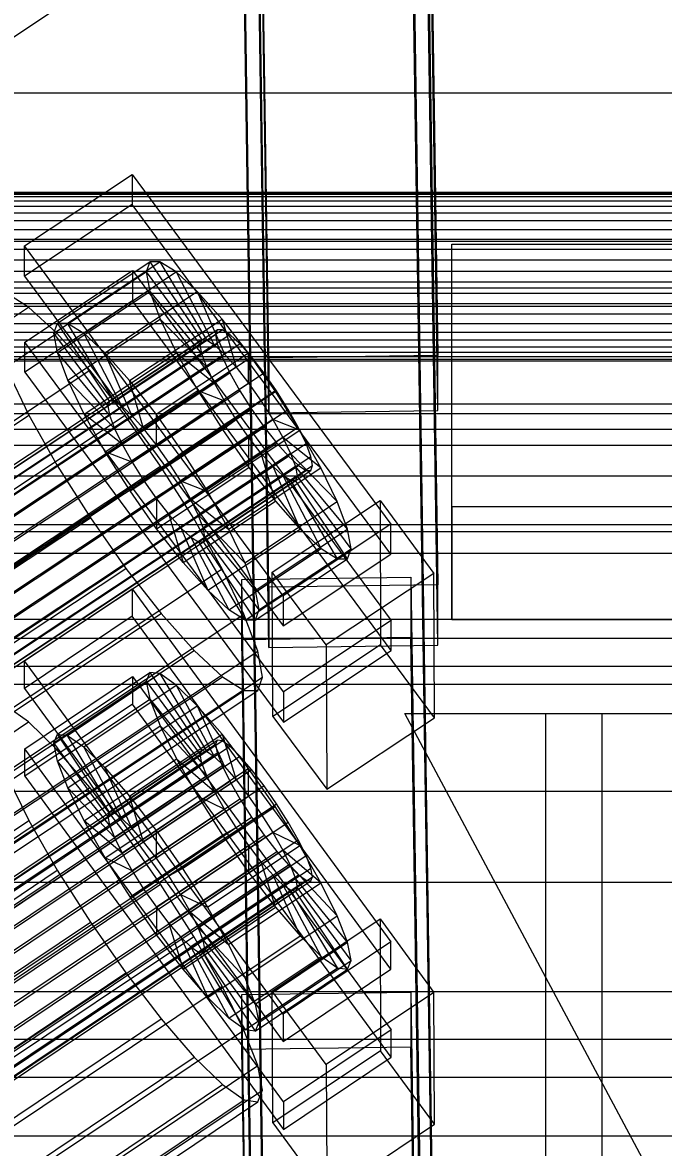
# Model space of a CAD drawing. Header units: millimetres. Extents: x -191664 to 191490, y -197311 to 10263.
# Drawn here: x 334.3 to 402.5, y -29141.5 to -29021.7 of the extents above; entities that cross this region are included whole.
import ezdxf

# ---------------------------------------------------------------- set-up
doc = ezdxf.new("R2010")
doc.units = ezdxf.units.MM
for name, color, linetype, lineweight in [('COTAS_USUARIO', 1, 'Continuous', 0), ('frontal_C01', 7, 'Continuous', 0), ('frontal_C02', 7, 'Continuous', 0), ('frontal_C03', 7, 'Continuous', 0), ('frontal_mezcladora', 7, 'Continuous', 0), ('frontal_secador', 7, 'Continuous', 0)]:
    doc.layers.add(name, color=color, linetype=linetype, lineweight=lineweight)
doc.dimstyles.new('PLANTA_100', dxfattribs={"dimtxt": 250, "dimasz": 150, "dimexe": 150, "dimexo": 80, "dimgap": 100, "dimtad": 1, "dimtih": 1, "dimtoh": 1, "dimdec": 1, "dimdsep": 46, "dimcen": 0.09, "dimclrd": 1, "dimclre": 1, "dimclrt": 1, "dimadec": 0, "dimazin": 0, "dimtfac": 1, "dimtdec": 4, "dimtofl": 0, "dimtmove": 0, "dimatfit": 3, "dimfxl": 1, "dimtolj": 1, "dimtzin": 0, "dimarcsym": 0})

# ---------------------------------------------------------------- blocks, each defined once
blk = doc.blocks.new('*D116')
at = {"layer": 'COTAS_USUARIO', "color": 1, "lineweight": -2, "transparency": 16777216}
for p, q in [((1200, -29000), (1200, -28850)), ((80, -29150), (1350, -29150)), ((80, -29430), (1350, -29430)), ((1200, -29580), (1200, -29730))]:
    blk.add_line(p, q, dxfattribs=at)
at = {"layer": 'COTAS_USUARIO', "color": 1, "transparency": 16777216}
for points in [[(1175, -29000), (1225, -29000), (1200, -29150)], [(1175, -29580), (1225, -29580), (1200, -29430)]]:
    blk.add_solid(points, dxfattribs=at)
at = {"layer": 'Defpoints', "color": 0, "transparency": 16777216}
for p in [(0, -29150), (0, -29430), (1200, -29430)]:
    blk.add_point(p, dxfattribs=at)
blk = doc.blocks.new('*D117')
at = {"layer": 'COTAS_USUARIO', "color": 1, "lineweight": -2, "transparency": 16777216}
for p, q in [((1200, -29280), (1200, -29130)), ((80, -29430), (1350, -29430)), ((80, -29710), (1350, -29710)), ((1200, -29860), (1200, -30010))]:
    blk.add_line(p, q, dxfattribs=at)
at = {"layer": 'COTAS_USUARIO', "color": 1, "transparency": 16777216}
for points in [[(1175, -29280), (1225, -29280), (1200, -29430)], [(1175, -29860), (1225, -29860), (1200, -29710)]]:
    blk.add_solid(points, dxfattribs=at)
at = {"layer": 'Defpoints', "color": 0, "transparency": 16777216}
for p in [(0, -29430), (0, -29710), (1200, -29710)]:
    blk.add_point(p, dxfattribs=at)

msp = doc.modelspace()

# ---------------------------------------------------------------- linework, layer by layer
at = {"layer": 'frontal_C01', "color": 139, "true_color": 0x354b57}
for p, q in [((360.51, -29081.85), (357.65, -28889.9)), ((375.64, -28889.66), (378.51, -29081.61)), ((360.51, -29088.25), (357.65, -28896.3)), ((378.51, -29088.01), (375.64, -28896.06)), ((-450, -29029.22), (450, -29029.22)), ((334.5, -29045.51), (345.97, -29037.9)), ((345.97, -29037.9), (345.98, -29041.1)), ((345.97, -29037.9), (373.5, -29075.14)), ((345.98, -29041.1), (334.51, -29048.71)), ((373.51, -29078.34), (345.98, -29041.1)), ((450, -29042.02), (-450, -29042.02)), ((334.51, -29048.71), (334.5, -29045.51)), ((362.03, -29082.75), (334.5, -29045.51)), ((334.54, -29055.76), (346.01, -29048.14)), ((346.01, -29048.14), (346.02, -29051.35)), ((346.01, -29048.14), (373.54, -29085.38)), ((334.51, -29048.71), (362.04, -29085.95)), ((346.02, -29051.35), (334.55, -29058.96)), ((373.55, -29088.58), (346.02, -29051.35)), ((334.55, -29058.96), (334.54, -29055.76)), ((362.07, -29092.99), (334.54, -29055.76)), ((334.55, -29058.96), (362.08, -29096.2)), ((450, -29062.37), (-450, -29062.37)), ((360.88, -29080.24), (372.35, -29072.63)), ((372.35, -29072.63), (372.41, -29087.99)), ((372.35, -29072.63), (378.09, -29080.38)), ((-450, -29075.18), (450, -29075.18)), ((-425, -29075.92), (425, -29075.92)), ((373.5, -29075.14), (362.03, -29082.75)), ((373.51, -29078.34), (373.5, -29075.14)), ((362.04, -29085.95), (373.51, -29078.34)), ((360.94, -29095.61), (360.88, -29080.24)), ((366.62, -29087.99), (360.88, -29080.24)), ((378.09, -29080.38), (366.62, -29087.99)), ((378.14, -29095.75), (378.09, -29080.38)), ((357.65, -29081.03), (375.64, -29080.79)), ((357.65, -29087.44), (357.65, -29081.03)), ((360.51, -29272.98), (357.65, -29081.03)), ((378.51, -29081.61), (360.51, -29081.85)), ((360.51, -29081.85), (360.51, -29088.25)), ((375.64, -29080.79), (375.64, -29087.2)), ((375.64, -29080.79), (378.51, -29272.74)), ((378.51, -29088.01), (378.51, -29081.61)), ((362.03, -29082.75), (362.04, -29085.95)), ((373.54, -29085.38), (362.07, -29092.99)), ((373.55, -29088.58), (373.54, -29085.38)), ((425, -29087.29), (-425, -29087.29)), ((375.64, -29087.2), (357.65, -29087.44)), ((360.51, -29279.39), (357.65, -29087.44)), ((378.51, -29279.14), (375.64, -29087.2)), ((360.51, -29088.25), (378.51, -29088.01)), ((372.41, -29087.99), (360.94, -29095.61)), ((362.08, -29096.2), (373.55, -29088.58)), ((366.62, -29087.99), (366.68, -29103.36)), ((378.14, -29095.75), (372.41, -29087.99)), ((425, -29092.19), (-425, -29092.19)), ((362.07, -29092.99), (362.08, -29096.2)), ((360.94, -29095.61), (366.68, -29103.36)), ((366.68, -29103.36), (378.14, -29095.75)), ((-425, -29103.56), (425, -29103.56))]:
    msp.add_line(p, q, dxfattribs=at)
at = {"layer": 'frontal_C01', "color": 9, "true_color": 0xbac6cb}
for p, q in [((-440, -29039.78), (440, -29039.78)), ((-440, -29039.93), (440, -29039.93)), ((-440, -29040.23), (440, -29040.23)), ((-440, -29040.69), (440, -29040.69)), ((-440, -29041.27), (440, -29041.27)), ((-440, -29042), (440, -29042)), ((-440, -29042.81), (440, -29042.81)), ((-440, -29043.77), (440, -29043.77)), ((-440, -29044.77), (440, -29044.77)), ((440, -29045.88), (-440, -29045.88)), ((-440, -29046.99), (440, -29046.99)), ((-440, -29048.18), (440, -29048.18)), ((-440, -29049.33), (440, -29049.33)), ((-440, -29050.53), (440, -29050.53)), ((-440, -29051.64), (440, -29051.64)), ((-440, -29052.75), (440, -29052.75)), ((-440, -29053.75), (440, -29053.75)), ((-440, -29054.7), (440, -29054.7)), ((-440, -29055.52), (440, -29055.52)), ((141.04, -29196.84), (354.84, -29054.94)), ((141.22, -29196.34), (355.02, -29054.43)), ((141.73, -29196.34), (355.53, -29054.43)), ((142.55, -29196.85), (356.35, -29054.95)), ((355.02, -29054.43), (354.84, -29054.94)), ((354.84, -29054.94), (355.02, -29055.92)), ((355.53, -29054.43), (355.02, -29054.43)), ((356.35, -29054.95), (355.53, -29054.43)), ((357.42, -29055.94), (356.35, -29054.95)), ((-440, -29056.25), (440, -29056.25)), ((141.22, -29197.83), (355.02, -29055.92)), ((143.62, -29197.84), (357.42, -29055.94)), ((355.02, -29055.92), (355.54, -29057.32)), ((358.66, -29057.33), (357.42, -29055.94)), ((-440, -29056.82), (440, -29056.82)), ((-440, -29057.28), (440, -29057.28)), ((-440, -29057.58), (440, -29057.58)), ((-440, -29057.74), (440, -29057.74)), ((141.74, -29199.22), (355.54, -29057.32)), ((144.86, -29199.24), (358.66, -29057.33)), ((355.54, -29057.32), (356.36, -29059.02)), ((360, -29059.04), (358.66, -29057.33)), ((142.56, -29200.93), (356.36, -29059.02)), ((360, -29059.04), (146.2, -29200.94)), ((356.36, -29059.02), (357.43, -29060.93)), ((361.33, -29060.95), (360, -29059.04)), ((143.64, -29202.83), (357.43, -29060.93)), ((147.53, -29202.85), (361.33, -29060.95)), ((357.43, -29060.93), (358.68, -29062.9)), ((362.58, -29062.92), (361.33, -29060.95)), ((144.88, -29204.8), (358.68, -29062.9)), ((148.78, -29204.82), (362.58, -29062.92)), ((358.68, -29062.9), (360.02, -29064.8)), ((363.65, -29064.82), (362.58, -29062.92)), ((146.22, -29206.71), (360.02, -29064.8)), ((149.85, -29206.73), (363.65, -29064.82)), ((360.02, -29064.8), (361.35, -29066.51)), ((364.47, -29066.53), (363.65, -29064.82)), ((147.55, -29208.42), (361.35, -29066.51)), ((150.67, -29208.43), (364.47, -29066.53)), ((361.35, -29066.51), (362.6, -29067.91)), ((364.99, -29067.92), (364.47, -29066.53)), ((148.8, -29209.81), (362.6, -29067.91)), ((151.19, -29209.82), (364.99, -29067.92)), ((362.6, -29067.91), (363.66, -29068.9)), ((365.17, -29068.9), (364.99, -29067.92)), ((149.86, -29210.8), (363.66, -29068.9)), ((150.68, -29211.31), (364.48, -29069.41)), ((151.2, -29211.32), (364.99, -29069.41)), ((151.37, -29210.81), (365.17, -29068.9)), ((363.66, -29068.9), (364.48, -29069.41)), ((364.48, -29069.41), (364.99, -29069.41)), ((364.99, -29069.41), (365.17, -29068.9))]:
    msp.add_line(p, q, dxfattribs=at)
at = {"layer": 'frontal_C01', "color": 155, "true_color": 0x617580}
for p, q in [((338.01, -29053.72), (347.84, -29047.2)), ((339.09, -29053.73), (348.92, -29047.2)), ((347.84, -29047.2), (347.47, -29048.27)), ((348.92, -29047.2), (347.84, -29047.2)), ((347.84, -29047.2), (353.38, -29055.52)), ((350.65, -29048.28), (348.92, -29047.2)), ((348.92, -29047.2), (353.89, -29055.52)), ((337.64, -29054.79), (347.47, -29048.27)), ((340.82, -29054.81), (350.65, -29048.28)), ((347.47, -29048.27), (353.21, -29056.03)), ((347.47, -29048.27), (347.85, -29050.35)), ((352.9, -29050.37), (350.65, -29048.28)), ((350.65, -29048.28), (354.71, -29056.03)), ((338.02, -29056.87), (347.85, -29050.35)), ((343.07, -29056.9), (352.9, -29050.37)), ((347.85, -29050.35), (353.38, -29057.01)), ((347.85, -29050.35), (348.94, -29053.29)), ((355.53, -29053.32), (352.9, -29050.37)), ((352.9, -29050.37), (355.78, -29057.02)), ((337.64, -29054.79), (338.01, -29053.72)), ((343.55, -29062.04), (338.01, -29053.72)), ((338.01, -29053.72), (339.09, -29053.73)), ((344.06, -29062.05), (339.09, -29053.73)), ((339.09, -29053.73), (340.82, -29054.81)), ((339.11, -29059.81), (348.94, -29053.29)), ((345.7, -29059.84), (355.53, -29053.32)), ((348.94, -29053.29), (353.9, -29058.4)), ((348.94, -29053.29), (350.68, -29056.89)), ((358.34, -29056.93), (355.53, -29053.32)), ((355.53, -29053.32), (357.02, -29058.42)), ((343.38, -29062.55), (337.64, -29054.79)), ((338.02, -29056.87), (337.64, -29054.79)), ((344.88, -29062.56), (340.82, -29054.81)), ((340.82, -29054.81), (343.07, -29056.9)), ((353.38, -29055.52), (343.55, -29062.04)), ((353.89, -29055.52), (344.06, -29062.05)), ((353.21, -29056.03), (353.38, -29055.52)), ((353.38, -29055.52), (353.89, -29055.52)), ((353.89, -29055.52), (354.71, -29056.03)), ((353.21, -29056.03), (343.38, -29062.55)), ((354.71, -29056.03), (344.88, -29062.56)), ((353.38, -29057.01), (353.21, -29056.03)), ((354.71, -29056.03), (355.78, -29057.02)), ((343.55, -29063.53), (338.02, -29056.87)), ((339.11, -29059.81), (338.02, -29056.87)), ((340.85, -29063.41), (350.68, -29056.89)), ((345.95, -29063.55), (343.07, -29056.9)), ((343.07, -29056.9), (345.7, -29059.84)), ((353.38, -29057.01), (343.55, -29063.53)), ((355.78, -29057.02), (345.95, -29063.55)), ((358.34, -29056.93), (348.52, -29063.45)), ((350.68, -29056.89), (354.72, -29060.11)), ((350.68, -29056.89), (352.94, -29060.91)), ((353.9, -29058.4), (353.38, -29057.01)), ((355.78, -29057.02), (357.02, -29058.42)), ((358.36, -29060.13), (358.34, -29056.93)), ((361.17, -29060.95), (358.34, -29056.93)), ((353.9, -29058.4), (344.07, -29064.93)), ((357.02, -29058.42), (347.19, -29064.94)), ((354.72, -29060.11), (353.9, -29058.4)), ((357.02, -29058.42), (358.36, -29060.13)), ((344.07, -29064.93), (339.11, -29059.81)), ((340.85, -29063.41), (339.11, -29059.81)), ((354.72, -29060.11), (344.9, -29066.63)), ((347.19, -29064.94), (345.7, -29059.84)), ((345.7, -29059.84), (348.52, -29063.45)), ((348.53, -29066.65), (358.36, -29060.13)), ((355.8, -29062.01), (354.72, -29060.11)), ((358.36, -29060.13), (359.69, -29062.03)), ((343.11, -29067.43), (352.94, -29060.91)), ((351.34, -29067.47), (361.17, -29060.95)), ((352.94, -29060.91), (355.8, -29062.01)), ((352.94, -29060.91), (355.57, -29065.07)), ((361.17, -29060.95), (359.69, -29062.03)), ((363.8, -29065.11), (361.17, -29060.95)), ((343.55, -29062.04), (343.38, -29062.55)), ((343.38, -29062.55), (343.55, -29063.53)), ((344.06, -29062.05), (343.55, -29062.04)), ((344.88, -29062.56), (344.06, -29062.05)), ((345.95, -29063.55), (344.88, -29062.56)), ((355.8, -29062.01), (345.97, -29068.54)), ((359.69, -29062.03), (349.86, -29068.56)), ((357.04, -29063.99), (355.8, -29062.01)), ((359.69, -29062.03), (360.94, -29064)), ((344.9, -29066.63), (340.85, -29063.41)), ((343.11, -29067.43), (340.85, -29063.41)), ((343.55, -29063.53), (344.07, -29064.93)), ((347.19, -29064.94), (345.95, -29063.55)), ((357.04, -29063.99), (347.21, -29070.51)), ((348.52, -29063.45), (348.53, -29066.65)), ((348.52, -29063.45), (351.34, -29067.47)), ((360.94, -29064), (351.11, -29070.53)), ((355.57, -29065.07), (357.04, -29063.99)), ((358.38, -29065.89), (357.04, -29063.99)), ((363.8, -29065.11), (360.94, -29064)), ((360.94, -29064), (362.01, -29065.91)), ((344.07, -29064.93), (344.9, -29066.63)), ((345.74, -29071.59), (355.57, -29065.07)), ((348.53, -29066.65), (347.19, -29064.94)), ((353.97, -29071.64), (363.8, -29065.11)), ((355.57, -29065.07), (358.39, -29069.09)), ((366.06, -29069.13), (363.8, -29065.11)), ((358.38, -29065.89), (348.55, -29072.42)), ((362.01, -29065.91), (352.18, -29072.43)), ((358.39, -29069.09), (358.38, -29065.89)), ((359.71, -29067.6), (358.38, -29065.89)), ((366.06, -29069.13), (362.01, -29065.91)), ((362.01, -29065.91), (362.83, -29067.62)), ((345.97, -29068.54), (343.11, -29067.43)), ((345.74, -29071.59), (343.11, -29067.43)), ((344.9, -29066.63), (345.97, -29068.54)), ((349.86, -29068.56), (348.53, -29066.65)), ((349.86, -29068.56), (351.34, -29067.47)), ((359.71, -29067.6), (349.88, -29074.12)), ((351.34, -29067.47), (353.97, -29071.64)), ((361.21, -29072.7), (359.71, -29067.6)), ((360.96, -29069), (359.71, -29067.6)), ((345.97, -29068.54), (347.21, -29070.51)), ((351.11, -29070.53), (349.86, -29068.56)), ((362.83, -29067.62), (353, -29074.14)), ((367.79, -29072.73), (362.83, -29067.62)), ((362.83, -29067.62), (363.35, -29069.01)), ((348.56, -29075.62), (358.39, -29069.09)), ((360.96, -29069), (351.13, -29075.52)), ((362.03, -29069.98), (352.2, -29076.51)), ((363.35, -29069.01), (353.52, -29075.53)), ((363.53, -29069.99), (353.7, -29076.52)), ((356.23, -29075.66), (366.06, -29069.13)), ((358.39, -29069.09), (361.21, -29072.7)), ((363.84, -29075.65), (360.96, -29069)), ((362.03, -29069.98), (360.96, -29069)), ((366.09, -29077.73), (362.03, -29069.98)), ((362.84, -29070.5), (362.03, -29069.98)), ((368.89, -29075.67), (363.35, -29069.01)), ((363.35, -29069.01), (363.53, -29069.99)), ((363.53, -29069.99), (363.36, -29070.5)), ((369.27, -29077.75), (363.53, -29069.99)), ((367.79, -29072.73), (366.06, -29069.13)), ((347.21, -29070.51), (345.74, -29071.59)), ((347.21, -29070.51), (348.55, -29072.42)), ((352.18, -29072.43), (351.11, -29070.53)), ((351.11, -29070.53), (353.97, -29071.64)), ((362.84, -29070.5), (353.01, -29077.02)), ((363.36, -29070.5), (353.53, -29077.02)), ((367.82, -29078.82), (362.84, -29070.5)), ((363.36, -29070.5), (362.84, -29070.5)), ((368.9, -29078.82), (363.36, -29070.5)), ((348.56, -29075.62), (345.74, -29071.59)), ((353.97, -29071.64), (356.23, -29075.66)), ((348.55, -29072.42), (348.56, -29075.62)), ((348.55, -29072.42), (349.88, -29074.12)), ((351.38, -29079.22), (361.21, -29072.7)), ((353, -29074.14), (352.18, -29072.43)), ((352.18, -29072.43), (356.23, -29075.66)), ((357.96, -29079.26), (367.79, -29072.73)), ((361.21, -29072.7), (363.84, -29075.65)), ((368.89, -29075.67), (367.79, -29072.73)), ((349.88, -29074.12), (351.38, -29079.22)), ((349.88, -29074.12), (351.13, -29075.52)), ((353.52, -29075.53), (353, -29074.14)), ((353, -29074.14), (357.96, -29079.26)), ((351.38, -29079.22), (348.56, -29075.62)), ((351.13, -29075.52), (354.01, -29082.17)), ((351.13, -29075.52), (352.2, -29076.51)), ((353.7, -29076.52), (353.52, -29075.53)), ((353.52, -29075.53), (359.06, -29082.2)), ((354.01, -29082.17), (363.84, -29075.65)), ((356.23, -29075.66), (357.96, -29079.26)), ((359.06, -29082.2), (368.89, -29075.67)), ((363.84, -29075.65), (366.09, -29077.73)), ((369.27, -29077.75), (368.89, -29075.67)), ((352.2, -29076.51), (356.26, -29084.26)), ((352.2, -29076.51), (353.01, -29077.02)), ((353.01, -29077.02), (357.99, -29085.34)), ((353.01, -29077.02), (353.53, -29077.02)), ((353.53, -29077.02), (353.7, -29076.52)), ((353.53, -29077.02), (359.07, -29085.35)), ((353.7, -29076.52), (359.44, -29084.27)), ((356.26, -29084.26), (366.09, -29077.73)), ((359.44, -29084.27), (369.27, -29077.75)), ((366.09, -29077.73), (367.82, -29078.82)), ((368.9, -29078.82), (369.27, -29077.75)), ((354.01, -29082.17), (351.38, -29079.22)), ((357.96, -29079.26), (359.06, -29082.2)), ((357.99, -29085.34), (367.82, -29078.82)), ((359.07, -29085.35), (368.9, -29078.82)), ((367.82, -29078.82), (368.9, -29078.82)), ((356.26, -29084.26), (354.01, -29082.17)), ((359.06, -29082.2), (359.44, -29084.27)), ((357.99, -29085.34), (356.26, -29084.26)), ((359.44, -29084.27), (359.07, -29085.35)), ((359.07, -29085.35), (357.99, -29085.34))]:
    msp.add_line(p, q, dxfattribs=at)
at = {"layer": 'frontal_C01', "color": 252, "true_color": 0x83939a}
for p, q in [((334.94, -29052.02), (332.63, -29050.58)), ((150.63, -29174.36), (334.94, -29052.02)), ((337.95, -29054.81), (334.94, -29052.02)), ((153.64, -29177.14), (337.95, -29054.81)), ((341.46, -29058.75), (337.95, -29054.81)), ((157.15, -29181.08), (341.46, -29058.75)), ((332.66, -29058.71), (334.98, -29063.52)), ((345.23, -29063.58), (341.46, -29058.75)), ((150.67, -29185.86), (334.98, -29063.52)), ((345.23, -29063.58), (160.92, -29185.91)), ((334.98, -29063.52), (338, -29068.9)), ((349, -29068.95), (345.23, -29063.58)), ((153.69, -29191.23), (338, -29068.9)), ((164.69, -29191.28), (349, -29068.95)), ((338, -29068.9), (341.52, -29074.46)), ((352.52, -29074.52), (349, -29068.95)), ((157.21, -29196.79), (341.52, -29074.46)), ((168.21, -29196.85), (352.52, -29074.52)), ((341.52, -29074.46), (345.29, -29079.84)), ((355.54, -29079.89), (352.52, -29074.52)), ((160.98, -29202.17), (345.29, -29079.84)), ((171.23, -29202.22), (355.54, -29079.89)), ((345.29, -29079.84), (349.06, -29084.66)), ((357.86, -29084.71), (355.54, -29079.89)), ((164.75, -29207), (349.06, -29084.66)), ((173.55, -29207.04), (357.86, -29084.71)), ((349.06, -29084.66), (352.57, -29088.6)), ((359.33, -29088.64), (357.86, -29084.71)), ((168.26, -29210.94), (352.57, -29088.6)), ((175.02, -29210.97), (359.33, -29088.64)), ((352.57, -29088.6), (355.58, -29091.39)), ((359.83, -29091.41), (359.33, -29088.64)), ((171.28, -29213.72), (355.58, -29091.39)), ((175.52, -29213.75), (359.83, -29091.41)), ((355.58, -29091.39), (357.89, -29092.84)), ((359.34, -29092.85), (359.83, -29091.41)), ((173.58, -29215.17), (357.89, -29092.84)), ((175.03, -29215.18), (359.34, -29092.85)), ((357.89, -29092.84), (359.34, -29092.85))]:
    msp.add_line(p, q, dxfattribs=at)
at = {"layer": 'frontal_C02', "color": 139, "true_color": 0x354b57}
for p, q in [((360.51, -29057.42), (357.65, -28863.65)), ((375.64, -28863.41), (378.51, -29057.18)), ((360.51, -29063.27), (357.65, -28869.5)), ((378.51, -29063.02), (375.64, -28869.25)), ((360.51, -29188.2), (357.65, -28994.44)), ((375.64, -28994.19), (378.51, -29187.96)), ((360.51, -29194.05), (357.65, -29000.28)), ((378.51, -29193.81), (375.64, -29000.04)), ((-425, -29051.91), (425, -29051.91)), ((378.51, -29057.18), (360.51, -29057.42)), ((360.51, -29057.42), (360.51, -29063.27)), ((378.51, -29063.02), (378.51, -29057.18)), ((425, -29063.38), (-425, -29063.38)), ((360.51, -29063.27), (378.51, -29063.02)), ((425, -29066.76), (-425, -29066.76)), ((-425, -29078.23), (425, -29078.23)), ((334.5, -29089.7), (345.97, -29082.02)), ((345.97, -29082.02), (345.98, -29084.94)), ((345.97, -29082.02), (373.5, -29119.61)), ((345.98, -29084.94), (334.51, -29092.62)), ((373.51, -29122.53), (345.98, -29084.94)), ((334.51, -29092.62), (334.5, -29089.7)), ((362.03, -29127.29), (334.5, -29089.7)), ((334.54, -29099.05), (346.01, -29091.37)), ((346.01, -29091.37), (346.02, -29094.29)), ((346.01, -29091.37), (373.54, -29128.96)), ((334.51, -29092.62), (362.04, -29130.22)), ((346.02, -29094.29), (334.55, -29101.98)), ((373.55, -29131.89), (346.02, -29094.29)), ((334.55, -29101.98), (334.54, -29099.05)), ((362.07, -29136.65), (334.54, -29099.05)), ((334.55, -29101.98), (362.08, -29139.57)), ((-450, -29113.24), (450, -29113.24)), ((360.88, -29124.85), (372.35, -29117.17)), ((372.35, -29117.17), (372.41, -29131.2)), ((372.35, -29117.17), (378.09, -29125)), ((373.5, -29119.61), (362.03, -29127.29)), ((373.51, -29122.53), (373.5, -29119.61)), ((362.04, -29130.22), (373.51, -29122.53)), ((450, -29124.93), (-450, -29124.93)), ((357.65, -29125.22), (375.64, -29124.98)), ((360.94, -29138.88), (360.88, -29124.85)), ((366.62, -29132.68), (360.88, -29124.85)), ((378.09, -29125), (366.62, -29132.68)), ((375.64, -29124.98), (375.64, -29130.82)), ((375.64, -29124.98), (378.51, -29318.75)), ((378.14, -29139.03), (378.09, -29125)), ((357.65, -29131.07), (357.65, -29125.22)), ((360.51, -29318.99), (357.65, -29125.22)), ((362.03, -29127.29), (362.04, -29130.22)), ((373.54, -29128.96), (362.07, -29136.65)), ((373.55, -29131.89), (373.54, -29128.96)), ((375.64, -29130.82), (357.65, -29131.07)), ((360.51, -29324.84), (357.65, -29131.07)), ((378.51, -29324.59), (375.64, -29130.82)), ((372.41, -29131.2), (360.94, -29138.88)), ((362.08, -29139.57), (373.55, -29131.89)), ((378.14, -29139.03), (372.41, -29131.2)), ((366.62, -29132.68), (366.68, -29146.71)), ((362.07, -29136.65), (362.08, -29139.57)), ((360.94, -29138.88), (366.68, -29146.71)), ((366.68, -29146.71), (378.14, -29139.03))]:
    msp.add_line(p, q, dxfattribs=at)
at = {"layer": 'frontal_C02', "color": 252, "true_color": 0x83939a}
for p, q in [((175.03, -29129.33), (359.34, -29005.85)), ((334.94, -29096.18), (332.63, -29094.56)), ((150.63, -29219.67), (334.94, -29096.18)), ((337.95, -29099.12), (334.94, -29096.18)), ((153.64, -29222.61), (337.95, -29099.12)), ((341.46, -29103.18), (337.95, -29099.12)), ((332.66, -29101.98), (334.98, -29106.68)), ((157.15, -29226.66), (341.46, -29103.18)), ((345.23, -29108.08), (341.46, -29103.18)), ((150.67, -29230.17), (334.98, -29106.68)), ((334.98, -29106.68), (338, -29111.98)), ((345.23, -29108.08), (160.92, -29231.56)), ((349, -29113.48), (345.23, -29108.08)), ((153.69, -29235.47), (338, -29111.98)), ((338, -29111.98), (341.52, -29117.52)), ((164.69, -29236.96), (349, -29113.48)), ((352.52, -29119.02), (349, -29113.48)), ((157.21, -29241), (341.52, -29117.52)), ((341.52, -29117.52), (345.29, -29122.92)), ((168.21, -29242.5), (352.52, -29119.02)), ((355.54, -29124.32), (352.52, -29119.02)), ((160.98, -29246.41), (345.29, -29122.92)), ((345.29, -29122.92), (349.06, -29127.82)), ((171.23, -29247.8), (355.54, -29124.32)), ((357.86, -29129.01), (355.54, -29124.32)), ((164.75, -29251.3), (349.06, -29127.82)), ((349.06, -29127.82), (352.57, -29131.87)), ((173.55, -29252.5), (357.86, -29129.01)), ((359.33, -29132.79), (357.86, -29129.01)), ((168.26, -29255.36), (352.57, -29131.87)), ((352.57, -29131.87), (355.58, -29134.81)), ((175.02, -29256.28), (359.33, -29132.79)), ((359.83, -29135.39), (359.33, -29132.79)), ((171.28, -29258.3), (355.58, -29134.81)), ((175.52, -29258.88), (359.83, -29135.39)), ((355.58, -29134.81), (357.89, -29136.44)), ((359.34, -29136.64), (359.83, -29135.39)), ((173.58, -29259.92), (357.89, -29136.44)), ((175.03, -29260.12), (359.34, -29136.64)), ((357.89, -29136.44), (359.34, -29136.64))]:
    msp.add_line(p, q, dxfattribs=at)
at = {"layer": 'frontal_C02', "color": 155, "true_color": 0x617580}
for p, q in [((338.01, -29097.49), (347.84, -29090.91)), ((339.09, -29097.64), (348.92, -29091.05)), ((347.84, -29090.91), (347.47, -29091.84)), ((348.92, -29091.05), (347.84, -29090.91)), ((347.84, -29090.91), (353.38, -29099.23)), ((350.65, -29092.27), (348.92, -29091.05)), ((348.92, -29091.05), (353.89, -29099.3)), ((337.64, -29098.42), (347.47, -29091.84)), ((340.82, -29098.85), (350.65, -29092.27)), ((347.47, -29091.84), (353.21, -29099.67)), ((347.47, -29091.84), (347.85, -29093.78)), ((352.9, -29094.47), (350.65, -29092.27)), ((350.65, -29092.27), (354.71, -29099.87)), ((338.02, -29100.37), (347.85, -29093.78)), ((347.85, -29093.78), (353.38, -29100.59)), ((347.85, -29093.78), (348.94, -29096.61)), ((343.07, -29101.05), (352.9, -29094.47)), ((355.53, -29097.5), (352.9, -29094.47)), ((352.9, -29094.47), (355.78, -29100.92)), ((337.64, -29098.42), (338.01, -29097.49)), ((343.55, -29105.81), (338.01, -29097.49)), ((338.01, -29097.49), (339.09, -29097.64)), ((339.11, -29103.19), (348.94, -29096.61)), ((345.7, -29104.09), (355.53, -29097.5)), ((348.94, -29096.61), (353.9, -29101.93)), ((348.94, -29096.61), (350.68, -29100.12)), ((358.34, -29101.16), (355.53, -29097.5)), ((355.53, -29097.5), (357.02, -29102.35)), ((343.38, -29106.25), (337.64, -29098.42)), ((338.02, -29100.37), (337.64, -29098.42)), ((344.06, -29105.88), (339.09, -29097.64)), ((339.09, -29097.64), (340.82, -29098.85)), ((344.88, -29106.46), (340.82, -29098.85)), ((340.82, -29098.85), (343.07, -29101.05)), ((353.21, -29099.67), (343.38, -29106.25)), ((353.38, -29099.23), (343.55, -29105.81)), ((353.89, -29099.3), (344.06, -29105.88)), ((354.71, -29099.87), (344.88, -29106.46)), ((353.21, -29099.67), (353.38, -29099.23)), ((353.38, -29100.59), (353.21, -29099.67)), ((353.38, -29099.23), (353.89, -29099.3)), ((353.89, -29099.3), (354.71, -29099.87)), ((354.71, -29099.87), (355.78, -29100.92)), ((343.55, -29107.18), (338.02, -29100.37)), ((339.11, -29103.19), (338.02, -29100.37)), ((340.85, -29106.71), (350.68, -29100.12)), ((345.95, -29107.5), (343.07, -29101.05)), ((343.07, -29101.05), (345.7, -29104.09)), ((353.38, -29100.59), (343.55, -29107.18)), ((355.78, -29100.92), (345.95, -29107.5)), ((350.68, -29100.12), (354.72, -29103.59)), ((350.68, -29100.12), (352.94, -29104.09)), ((353.9, -29101.93), (353.38, -29100.59)), ((355.78, -29100.92), (357.02, -29102.35)), ((353.9, -29101.93), (344.07, -29108.51)), ((358.34, -29101.16), (348.52, -29107.75)), ((354.72, -29103.59), (353.9, -29101.93)), ((358.36, -29104.09), (358.34, -29101.16)), ((361.17, -29105.21), (358.34, -29101.16)), ((344.07, -29108.51), (339.11, -29103.19)), ((340.85, -29106.71), (339.11, -29103.19)), ((357.02, -29102.35), (347.19, -29108.94)), ((357.02, -29102.35), (358.36, -29104.09)), ((343.11, -29110.67), (352.94, -29104.09)), ((354.72, -29103.59), (344.9, -29110.18)), ((347.19, -29108.94), (345.7, -29104.09)), ((345.7, -29104.09), (348.52, -29107.75)), ((348.53, -29110.67), (358.36, -29104.09)), ((352.94, -29104.09), (355.8, -29105.47)), ((352.94, -29104.09), (355.57, -29108.23)), ((355.8, -29105.47), (354.72, -29103.59)), ((358.36, -29104.09), (359.69, -29106)), ((343.55, -29105.81), (343.38, -29106.25)), ((344.06, -29105.88), (343.55, -29105.81)), ((344.88, -29106.46), (344.06, -29105.88)), ((355.8, -29105.47), (345.97, -29112.06)), ((351.34, -29111.79), (361.17, -29105.21)), ((357.04, -29107.43), (355.8, -29105.47)), ((361.17, -29105.21), (359.69, -29106)), ((363.8, -29109.35), (361.17, -29105.21)), ((344.9, -29110.18), (340.85, -29106.71)), ((343.11, -29110.67), (340.85, -29106.71)), ((343.38, -29106.25), (343.55, -29107.18)), ((345.95, -29107.5), (344.88, -29106.46)), ((359.69, -29106), (349.86, -29112.59)), ((359.69, -29106), (360.94, -29107.96)), ((343.55, -29107.18), (344.07, -29108.51)), ((345.74, -29114.82), (355.57, -29108.23)), ((347.19, -29108.94), (345.95, -29107.5)), ((357.04, -29107.43), (347.21, -29114.02)), ((348.52, -29107.75), (348.53, -29110.67)), ((348.52, -29107.75), (351.34, -29111.79)), ((360.94, -29107.96), (351.11, -29114.55)), ((355.57, -29108.23), (357.04, -29107.43)), ((355.57, -29108.23), (358.39, -29112.27)), ((358.38, -29109.35), (357.04, -29107.43)), ((363.8, -29109.35), (360.94, -29107.96)), ((360.94, -29107.96), (362.01, -29109.84)), ((344.07, -29108.51), (344.9, -29110.18)), ((348.53, -29110.67), (347.19, -29108.94)), ((358.38, -29109.35), (348.55, -29115.93)), ((353.97, -29115.93), (363.8, -29109.35)), ((358.39, -29112.27), (358.38, -29109.35)), ((359.71, -29111.08), (358.38, -29109.35)), ((366.06, -29113.31), (363.8, -29109.35)), ((345.97, -29112.06), (343.11, -29110.67)), ((345.74, -29114.82), (343.11, -29110.67)), ((344.9, -29110.18), (345.97, -29112.06)), ((349.86, -29112.59), (348.53, -29110.67)), ((362.01, -29109.84), (352.18, -29116.43)), ((366.06, -29113.31), (362.01, -29109.84)), ((362.01, -29109.84), (362.83, -29111.51)), ((349.86, -29112.59), (351.34, -29111.79)), ((359.71, -29111.08), (349.88, -29117.67)), ((351.34, -29111.79), (353.97, -29115.93)), ((362.83, -29111.51), (353, -29118.09)), ((361.21, -29115.93), (359.71, -29111.08)), ((360.96, -29112.52), (359.71, -29111.08)), ((367.79, -29116.83), (362.83, -29111.51)), ((362.83, -29111.51), (363.35, -29112.85)), ((345.97, -29112.06), (347.21, -29114.02)), ((348.56, -29118.86), (358.39, -29112.27)), ((351.11, -29114.55), (349.86, -29112.59)), ((360.96, -29112.52), (351.13, -29119.11)), ((363.35, -29112.85), (353.52, -29119.43)), ((358.39, -29112.27), (361.21, -29115.93)), ((363.84, -29118.97), (360.96, -29112.52)), ((362.03, -29113.56), (360.96, -29112.52)), ((368.89, -29119.65), (363.35, -29112.85)), ((363.35, -29112.85), (363.53, -29113.77)), ((347.21, -29114.02), (345.74, -29114.82)), ((347.21, -29114.02), (348.55, -29115.93)), ((362.03, -29113.56), (352.2, -29120.15)), ((362.84, -29114.14), (353.01, -29120.72)), ((363.36, -29114.21), (353.53, -29120.79)), ((363.53, -29113.77), (353.7, -29120.35)), ((356.23, -29119.9), (366.06, -29113.31)), ((366.09, -29121.17), (362.03, -29113.56)), ((362.84, -29114.14), (362.03, -29113.56)), ((367.82, -29122.38), (362.84, -29114.14)), ((363.36, -29114.21), (362.84, -29114.14)), ((363.53, -29113.77), (363.36, -29114.21)), ((368.9, -29122.53), (363.36, -29114.21)), ((369.27, -29121.6), (363.53, -29113.77)), ((367.79, -29116.83), (366.06, -29113.31)), ((348.56, -29118.86), (345.74, -29114.82)), ((352.18, -29116.43), (351.11, -29114.55)), ((351.11, -29114.55), (353.97, -29115.93)), ((348.55, -29115.93), (348.56, -29118.86)), ((348.55, -29115.93), (349.88, -29117.67)), ((351.38, -29122.52), (361.21, -29115.93)), ((353, -29118.09), (352.18, -29116.43)), ((352.18, -29116.43), (356.23, -29119.9)), ((353.97, -29115.93), (356.23, -29119.9)), ((361.21, -29115.93), (363.84, -29118.97)), ((349.88, -29117.67), (351.38, -29122.52)), ((349.88, -29117.67), (351.13, -29119.11)), ((357.96, -29123.41), (367.79, -29116.83)), ((368.89, -29119.65), (367.79, -29116.83)), ((351.38, -29122.52), (348.56, -29118.86)), ((351.13, -29119.11), (354.01, -29125.55)), ((351.13, -29119.11), (352.2, -29120.15)), ((353.52, -29119.43), (353, -29118.09)), ((353, -29118.09), (357.96, -29123.41)), ((354.01, -29125.55), (363.84, -29118.97)), ((363.84, -29118.97), (366.09, -29121.17)), ((352.2, -29120.15), (356.26, -29127.75)), ((352.2, -29120.15), (353.01, -29120.72)), ((353.7, -29120.35), (353.52, -29119.43)), ((353.52, -29119.43), (359.06, -29126.24)), ((356.23, -29119.9), (357.96, -29123.41)), ((359.06, -29126.24), (368.89, -29119.65)), ((369.27, -29121.6), (368.89, -29119.65)), ((353.01, -29120.72), (357.99, -29128.97)), ((353.01, -29120.72), (353.53, -29120.79)), ((353.53, -29120.79), (353.7, -29120.35)), ((353.53, -29120.79), (359.07, -29129.11)), ((353.7, -29120.35), (359.44, -29128.18)), ((356.26, -29127.75), (366.09, -29121.17)), ((366.09, -29121.17), (367.82, -29122.38)), ((354.01, -29125.55), (351.38, -29122.52)), ((357.99, -29128.97), (367.82, -29122.38)), ((359.07, -29129.11), (368.9, -29122.53)), ((359.44, -29128.18), (369.27, -29121.6)), ((367.82, -29122.38), (368.9, -29122.53)), ((368.9, -29122.53), (369.27, -29121.6)), ((357.96, -29123.41), (359.06, -29126.24)), ((356.26, -29127.75), (354.01, -29125.55)), ((359.06, -29126.24), (359.44, -29128.18)), ((357.99, -29128.97), (356.26, -29127.75)), ((359.44, -29128.18), (359.07, -29129.11)), ((359.07, -29129.11), (357.99, -29128.97))]:
    msp.add_line(p, q, dxfattribs=at)
at = {"layer": 'frontal_C02', "color": 9, "true_color": 0xbac6cb}
for p, q in [((141.04, -29241.81), (354.84, -29098.57)), ((141.22, -29241.37), (355.02, -29098.13)), ((141.73, -29241.44), (355.53, -29098.2)), ((355.02, -29098.13), (354.84, -29098.57)), ((354.84, -29098.57), (355.02, -29099.49)), ((355.53, -29098.2), (355.02, -29098.13)), ((356.35, -29098.78), (355.53, -29098.2)), ((141.22, -29242.73), (355.02, -29099.49)), ((142.55, -29242.02), (356.35, -29098.78)), ((143.62, -29243.06), (357.42, -29099.82)), ((355.02, -29099.49), (355.54, -29100.83)), ((357.42, -29099.82), (356.35, -29098.78)), ((358.66, -29101.25), (357.42, -29099.82)), ((141.74, -29244.07), (355.54, -29100.83)), ((355.54, -29100.83), (356.36, -29102.5)), ((144.86, -29244.5), (358.66, -29101.25)), ((360, -29102.99), (358.66, -29101.25)), ((142.56, -29245.74), (356.36, -29102.5)), ((360, -29102.99), (146.2, -29246.23)), ((356.36, -29102.5), (357.43, -29104.37)), ((361.33, -29104.9), (360, -29102.99)), ((143.64, -29247.62), (357.43, -29104.37)), ((357.43, -29104.37), (358.68, -29106.34)), ((147.53, -29248.15), (361.33, -29104.9)), ((362.58, -29106.87), (361.33, -29104.9)), ((144.88, -29249.58), (358.68, -29106.34)), ((148.78, -29250.11), (362.58, -29106.87)), ((358.68, -29106.34), (360.02, -29108.25)), ((363.65, -29108.74), (362.58, -29106.87)), ((146.22, -29251.49), (360.02, -29108.25)), ((360.02, -29108.25), (361.35, -29109.99)), ((149.85, -29251.99), (363.65, -29108.74)), ((364.47, -29110.41), (363.65, -29108.74)), ((147.55, -29253.23), (361.35, -29109.99)), ((150.67, -29253.65), (364.47, -29110.41)), ((361.35, -29109.99), (362.6, -29111.42)), ((364.99, -29111.75), (364.47, -29110.41)), ((148.8, -29254.66), (362.6, -29111.42)), ((151.19, -29254.99), (364.99, -29111.75)), ((362.6, -29111.42), (363.66, -29112.46)), ((365.17, -29112.67), (364.99, -29111.75)), ((149.86, -29255.71), (363.66, -29112.46)), ((150.68, -29256.28), (364.48, -29113.04)), ((151.2, -29256.35), (364.99, -29113.11)), ((151.37, -29255.91), (365.17, -29112.67)), ((363.66, -29112.46), (364.48, -29113.04)), ((364.48, -29113.04), (364.99, -29113.11)), ((364.99, -29113.11), (365.17, -29112.67))]:
    msp.add_line(p, q, dxfattribs=at)
at = {"layer": 'frontal_C03', "color": 251, "true_color": 0x4e626d}
for p, q in [((380, -29073.29), (380, -29045.33)), ((380, -29045.33), (480, -29045.33)), ((380, -29085.29), (380, -29045.33)), ((480, -29073.29), (380, -29073.29)), ((380, -29073.29), (380, -29085.29)), ((380, -29085.29), (480, -29085.29)), ((430, -29198.29), (375, -29095.29)), ((375, -29095.29), (430, -29095.29)), ((390, -29198.29), (390, -29095.29)), ((390, -29095.29), (396, -29095.29)), ((396, -29198.29), (396, -29095.29))]:
    msp.add_line(p, q, dxfattribs=at)
at = {"layer": 'frontal_C03', "color": 139, "true_color": 0x354b57}
for p, q in [((430, -29085.29), (-430, -29085.29)), ((430, -29090.29), (-430, -29090.29)), ((430, -29140.29), (-430, -29140.29))]:
    msp.add_line(p, q, dxfattribs=at)
at = {"layer": 'frontal_mezcladora', "color": 252, "true_color": 0x8b8c91}
msp.add_line((575, -29050), (-575, -29050), dxfattribs=at)
at = {"layer": 'frontal_mezcladora', "color": 254, "true_color": 0xdce0df}
msp.add_line((-575, -29070), (575, -29070), dxfattribs=at)
at = {"layer": 'frontal_secador', "color": 9, "true_color": 0xb8c6c1}
for p, q in [((-1375, -29040), (1375, -29040)), ((-1375, -29065), (1375, -29065))]:
    msp.add_line(p, q, dxfattribs=at)
at = {"layer": 'frontal_secador', "color": 253, "true_color": 0xa6b3ba}
msp.add_line((-1300, -29045), (1300, -29045), dxfattribs=at)
at = {"layer": 'frontal_secador', "color": 253, "true_color": 0xa8b3b5}
for p, q in [((1250, -29130), (-1250, -29130)), ((-1250, -29134), (1250, -29134))]:
    msp.add_line(p, q, dxfattribs=at)

# ---------------------------------------------------------------- dimensions: what is measured, and where the dimension line sits
at = {"layer": 'COTAS_USUARIO'}
for p1, p2, picture, middle in [((0, -29150), (0, -29430), '*D116', (1200, -29290)), ((0, -29430), (0, -29710), '*D117', (1200, -29570))]:
    dim = msp.add_aligned_dim(p1=p1, p2=p2, distance=1200, dimstyle='PLANTA_100', dxfattribs=at)
    dim.commit()
    dim.dimension.update_dxf_attribs({"geometry": picture, "text_midpoint": middle})

doc.saveas('drawing.dxf')
